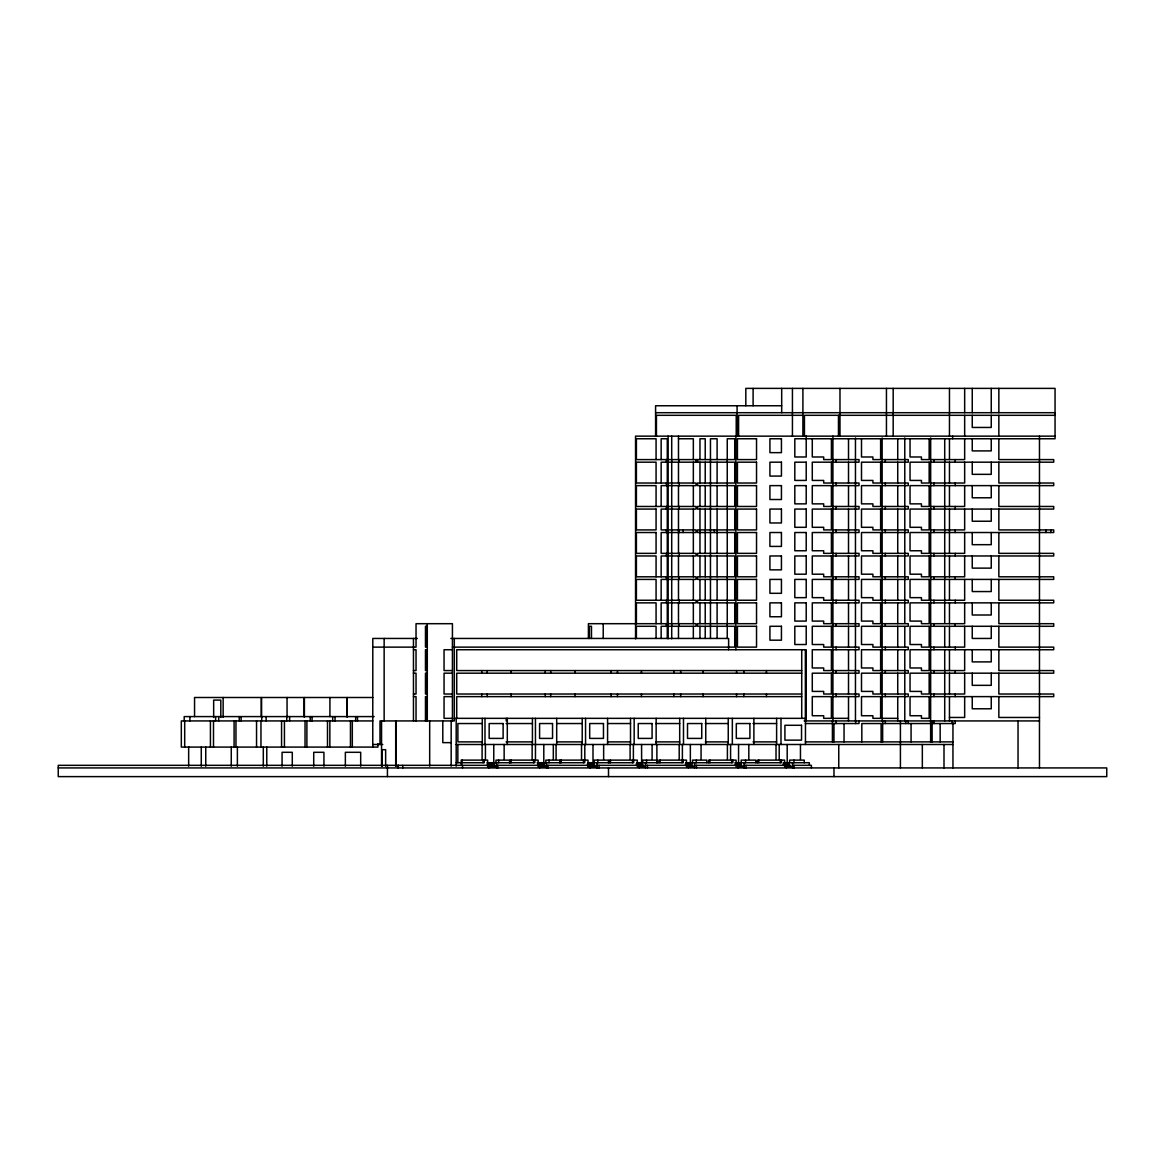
<?xml version="1.0" encoding="UTF-8"?>
<svg xmlns="http://www.w3.org/2000/svg" width="1165" height="1165" viewBox="0 0 1165 1165"><rect width="100%" height="100%" fill="white"/><g stroke="black" fill="none" stroke-linecap="round" stroke-linejoin="round"><path stroke-width="1.5" d="M781.686 405.755L655.589 405.755L655.589 436.147M655.589 412.701L1055.053 412.701M802.903 415.308L738.595 415.308L738.595 436.147M1055.053 415.308L804.433 415.308L804.433 436.147M1055.053 436.147L635.551 436.147L635.551 638.871M678.481 438.754L693.335 438.754L693.335 459.593M832.422 459.593L859.027 459.593L859.027 462.185L832.422 462.185M881.716 459.593L908.249 459.593L908.249 462.185L881.716 462.185M930.529 459.593L964.664 459.593L964.664 438.754M930.529 462.185L1053.713 462.185L1053.713 459.593L998.856 459.593L998.856 438.754M832.422 483.024L859.027 483.024L859.027 485.63L832.422 485.63M881.716 483.024L908.249 483.024L908.249 485.63L881.716 485.63M930.529 483.024L964.664 483.024L964.664 462.185M930.529 485.63L1053.713 485.63L1053.713 483.024L998.856 483.024L998.856 462.185M832.422 506.469L859.027 506.469L859.027 509.076L832.422 509.076M881.716 506.469L908.249 506.469L908.249 509.076L881.716 509.076M930.529 506.469L964.664 506.469L964.664 485.63M930.529 509.076L1053.713 509.076L1053.713 506.469L998.856 506.469L998.856 485.63M832.422 529.915L859.027 529.915L859.027 532.522L832.422 532.522M881.716 529.915L908.249 529.915L908.249 532.522L881.716 532.522M930.529 529.915L964.664 529.915L964.664 509.076M930.529 532.522L1053.713 532.522L1053.713 529.915L998.856 529.915L998.856 509.076M832.422 553.36L859.027 553.36L859.027 555.967L832.422 555.967M881.716 553.36L908.249 553.36L908.249 555.967L881.716 555.967M930.529 553.36L964.664 553.36L964.664 532.522M930.529 555.967L1053.713 555.967L1053.713 553.36L998.856 553.36L998.856 532.522M832.422 576.806L859.027 576.806L859.027 579.413L832.422 579.413M881.716 576.806L908.249 576.806L908.249 579.413L881.716 579.413M930.529 576.806L964.664 576.806L964.664 555.967M930.529 579.413L1053.713 579.413L1053.713 576.806L998.856 576.806L998.856 555.967M832.422 600.252L859.027 600.252L859.027 602.858L832.422 602.858M881.716 600.252L908.249 600.252L908.249 602.858L881.716 602.858M930.529 600.252L964.664 600.252L964.664 579.413M930.529 602.858L1053.713 602.858L1053.713 600.252L998.856 600.252L998.856 579.413M832.422 623.697L859.027 623.697L859.027 626.289L832.422 626.289M881.716 623.697L908.249 623.697L908.249 626.289L881.716 626.289M930.529 623.697L964.664 623.697L964.664 602.858M930.529 626.289L1053.713 626.289L1053.713 623.697L998.856 623.697L998.856 602.858M417.332 638.449L372.8 638.449L372.756 747.085M450.855 638.449L728.62 638.449L728.62 649.735M372.8 647.128L416.036 647.128L416.036 623.697L452.428 623.697L452.428 720.931M452.428 647.128L734.736 647.128L734.736 626.289L697.558 626.289L697.558 623.697L734.736 623.697L734.736 602.858L697.558 602.858L697.558 600.252L734.736 600.252L734.736 579.413L697.558 579.413L697.558 576.806L734.736 576.806L734.736 555.967L697.558 555.967L697.558 553.36L734.736 553.36L734.736 532.522L697.558 532.522L697.558 529.915L734.736 529.915L734.736 509.076L697.558 509.076L697.558 506.469L734.736 506.469L734.736 485.63L697.558 485.63L697.558 483.024L734.736 483.024L734.736 462.185L661.152 462.185L661.152 483.024M832.422 647.128L859.027 647.128L859.027 649.735L832.422 649.735M881.716 647.128L908.249 647.128L908.249 649.735L881.716 649.735M930.529 647.128L964.664 647.128L964.664 626.289M413.459 649.735L416.036 649.735L416.036 670.574L413.459 670.574M452.428 649.735L444.054 649.735L444.054 670.574L452.428 670.574M930.529 649.735L1053.713 649.735L1053.713 647.128L998.856 647.128L998.856 626.289M801.724 670.574L456.724 670.574L456.724 649.735L806.209 649.735L806.209 720.931M832.422 670.574L859.027 670.574L859.027 673.181L832.422 673.181M881.716 670.574L908.249 670.574L908.249 673.181L881.716 673.181M930.529 670.574L964.664 670.574L964.664 649.735M413.459 673.181L416.036 673.181L416.036 694.02L413.459 694.02M452.428 673.181L444.054 673.181L444.054 694.02L452.428 694.02M801.724 673.181L456.724 673.181L456.724 694.02L801.724 694.02M930.529 673.181L1053.713 673.181L1053.713 670.574L998.856 670.574L998.856 649.735M832.422 694.02L859.027 694.02L859.027 696.626L832.422 696.626M881.716 694.02L908.249 694.02L908.249 696.626L881.716 696.626M930.529 694.02L964.664 694.02L964.664 673.181M413.459 696.626L416.036 696.626L416.036 720.931M452.428 696.626L444.054 696.626L444.054 718.339L452.428 718.339M801.724 696.626L456.724 696.626L456.724 718.339M930.529 696.626L1053.713 696.626L1053.713 694.02L998.856 694.02L998.856 673.181M372.829 697.5L347.243 697.5L347.243 717.334M374.125 716.591L184.201 716.591L184.201 720.931M949.46 717.465L964.664 717.465L964.664 696.626M1039.471 717.465L998.856 717.465L998.856 696.626M454.306 718.339L805.466 718.339L805.466 744.493M832.422 718.339L848.513 718.339M881.716 718.339L897.734 718.339M372.829 720.931L181.318 720.931L181.318 747.085L377.941 747.085L377.941 743.605M804.156 720.931L804.913 720.931M1039.471 720.931L805.365 720.931L805.365 649.735M482.281 723.538L457.874 723.538L457.874 741.887L482.281 741.887M506.134 723.538L532.42 723.538M557.03 723.538L582.223 723.538M607.606 723.538L630.513 723.538M655.706 723.538L679.69 723.538M705.291 723.538L728.241 723.538M753.012 723.538L776.618 723.538M805.365 723.538L859.027 723.538L859.027 720.931M882.648 723.538L930.631 723.538M506.134 741.887L532.42 741.887M557.03 741.887L582.223 741.887M607.606 741.887L630.513 741.887M655.706 741.887L679.69 741.887M705.291 741.887L728.241 741.887M753.012 741.887L776.618 741.887M805.365 741.887L952.955 741.887M451.175 742.644L442.802 742.644L442.802 720.931M372.8 744.493L382.761 744.493M456.185 744.493L952.955 744.493M456.185 762.726L484.276 762.726L484.276 760.119M487.057 762.726L534.822 762.726L534.822 760.119M537.138 762.726L584.728 762.726L584.728 760.119M588.048 762.726L633.702 762.726L633.702 760.119M636.658 762.726L683.243 762.726L683.243 760.119M685.573 762.726L732.901 762.726L732.901 760.119M734.955 762.726L781.453 762.726L781.453 760.119M783.419 762.726L809.355 762.726L809.355 765.332M487.232 764.022L494.178 764.022L494.178 765.332M537.458 764.022L544.084 764.022L544.084 765.332M587.204 764.022L594.165 764.022L594.165 765.332M636.09 764.022L642.585 764.022L642.585 765.332M685.238 764.022L691.704 764.022L691.704 765.332M734.955 764.022L740.838 764.022L740.838 765.332M782.924 764.022L789.244 764.022L789.244 765.332M496.508 765.332L544.856 765.332L544.856 766.628M546.414 765.332L595.111 765.332L595.111 766.628M597.004 765.332L643.546 765.332L643.546 766.628M645.439 765.332L692.651 765.332L692.651 766.628M694.558 765.332L741.93 765.332L741.93 766.628M744.1 765.332L790.321 765.332L790.321 766.628M792.491 765.332L811.393 765.332L811.393 767.924M487.96 766.628L496.508 766.628M546.414 766.628L538.128 766.628L538.128 760.119L510.154 760.119L510.154 762.726M588.077 766.628L597.004 766.628M638.668 766.628L645.439 766.628M687.801 766.628L694.558 766.628M737.707 766.628L744.1 766.628M785.589 766.628L792.491 766.628M58.25 767.924L1106.75 767.924L1106.75 776.618L58.25 776.618L58.25 765.332L494.95 765.332L494.95 766.628M1050.859 529.915L1050.859 532.522M1045.952 529.915L1045.952 532.522M1039.471 436.147L1039.471 767.924M1018.035 720.931L1018.035 767.924M998.856 388.382L998.856 412.701M998.856 415.308L998.856 436.147M991.255 388.382L991.255 412.701M991.255 415.308L991.255 427.453L972.251 427.453L972.251 415.308M991.255 438.754L991.255 450.899L972.251 450.899L972.251 438.754M991.255 462.185L991.255 474.344L972.251 474.344L972.251 462.185M991.255 485.63L991.255 497.79L972.251 497.79L972.251 485.63M991.255 509.076L991.255 521.236L972.251 521.236L972.251 509.076M991.255 532.522L991.255 544.681L972.251 544.681L972.251 532.522M991.255 555.967L991.255 568.127L972.251 568.127L972.251 555.967M991.255 579.413L991.255 591.558L972.251 591.558L972.251 579.413M991.255 602.858L991.255 615.004L972.251 615.004L972.251 602.858M991.255 626.289L991.255 638.449L972.251 638.449L972.251 626.289M991.255 649.735L991.255 661.895L972.251 661.895L972.251 649.735M991.255 673.181L991.255 685.34L972.251 685.34L972.251 673.181M991.255 696.626L991.255 708.786L972.251 708.786L972.251 696.626M972.251 388.382L972.251 412.701M964.664 388.382L964.664 412.701M964.664 415.308L964.664 436.147M955.227 459.593L955.227 462.185M955.227 483.024L955.227 485.63M955.227 506.469L955.227 509.076M955.227 529.915L955.227 532.522M955.227 553.36L955.227 555.967M955.227 576.806L955.227 579.413M955.227 600.252L955.227 602.858M955.227 623.697L955.227 626.289M955.227 647.128L955.227 649.735M955.227 670.574L955.227 673.181M955.227 694.02L955.227 696.626M955.227 720.931L955.227 723.538L931.185 723.538L931.185 720.931M952.955 722.679L952.955 767.924M952.65 436.147L952.65 438.754M952.125 720.931L952.125 723.538M949.46 388.382L949.46 436.147M949.46 438.754L949.46 459.593M949.46 462.185L949.46 483.024M949.46 485.63L949.46 506.469M949.46 509.076L949.46 553.36M949.46 555.967L949.46 576.806M949.46 579.413L949.46 600.252M949.46 602.858L949.46 623.697M949.46 626.289L949.46 647.128M949.46 649.735L949.46 670.574M949.46 673.181L949.46 694.02M949.46 696.626L949.46 720.931M944.713 438.754L944.713 623.26M944.713 626.872L944.713 646.779M944.713 650.39L944.713 720.931M944 744.493L944 767.924M940.155 723.538L940.155 741.887M933.951 459.593L933.951 462.185M933.951 483.024L933.951 485.63M933.951 506.469L933.951 509.076M933.951 529.915L933.951 532.522M933.951 553.36L933.951 555.967M933.951 576.806L933.951 579.413M933.951 600.252L933.951 602.858M933.951 623.697L933.951 626.289M933.951 647.128L933.951 649.735M933.951 670.574L933.951 673.181M933.951 694.02L933.951 696.626M933.951 720.931L933.951 723.538M932.117 720.931L932.117 741.887M930.675 437.953L930.631 741.887M929.16 438.754L929.16 459.593L921.442 459.593L921.442 456.986L910.04 456.986L910.04 438.754M922.331 744.493L922.331 767.924M911.074 723.538L911.074 741.887M908.249 720.931L908.249 723.538M905.715 720.931L905.715 723.538M904.783 437.953L904.783 622.984M904.783 626.61L904.783 646.56M904.783 650.187L904.783 720.931M900.414 720.931L900.414 767.924M897.734 438.754L897.734 459.593M897.734 462.185L897.734 483.024M897.734 485.63L897.734 506.469M897.734 509.076L897.734 553.36M897.734 555.967L897.734 576.806M897.734 579.413L897.734 600.252M897.734 602.858L897.734 623.697M897.734 626.289L897.734 647.128M897.734 649.735L897.734 670.574M897.734 673.181L897.734 694.02M897.734 696.626L897.734 720.931M893.176 388.382L893.176 436.147M886.449 388.382L886.449 436.147M885.313 459.593L885.313 462.185M885.313 483.024L885.313 485.63M885.313 506.469L885.313 509.076M885.313 529.915L885.313 532.522M885.313 553.36L885.313 555.967M885.313 576.806L885.313 579.413M885.313 600.252L885.313 602.858M885.313 623.697L885.313 626.289M885.313 647.128L885.313 649.735M885.313 670.574L885.313 673.181M885.313 694.02L885.313 696.626M885.313 720.931L885.313 723.538M882.648 720.931L882.648 741.887M882.138 437.953L882.138 720.931M881.119 741.887L881.119 723.538L861.823 723.538L861.823 741.887M880.624 438.754L880.624 459.593L872.905 459.593L872.905 456.986L861.503 456.986L861.503 438.754M855.649 720.931L855.649 723.538M855.46 437.967L855.46 647.128M855.46 648.934L855.46 720.931M848.513 438.754L848.513 459.593M848.513 462.185L848.513 483.024M848.513 485.63L848.513 506.469M848.513 509.076L848.513 553.36M848.513 555.967L848.513 576.806M848.513 579.413L848.513 600.252M848.513 602.858L848.513 623.697M848.513 626.289L848.513 647.128M848.513 649.735L848.513 670.574M848.513 673.181L848.513 694.02M848.513 696.626L848.513 720.931M844.043 723.538L844.043 741.887M839.98 388.382L839.98 436.147M838.756 744.493L838.756 767.924M838.465 415.308L838.465 436.147M836.091 459.593L836.091 462.185M836.091 483.024L836.091 485.63M836.091 506.469L836.091 509.076M836.091 529.915L836.091 532.522M836.091 553.36L836.091 555.967M836.091 576.806L836.091 579.413M836.091 600.252L836.091 602.858M836.091 623.697L836.091 626.289M836.091 647.128L836.091 649.735M836.091 670.574L836.091 673.181M836.091 694.02L836.091 696.626M836.091 720.931L836.091 723.538M833.965 723.538L833.965 741.887M833.98 767.924L833.98 776.618M832.917 436.147L832.917 720.931M832.422 720.931L832.422 741.887M831.402 438.754L831.402 459.593L823.684 459.593L823.684 456.986L812.282 456.986L812.282 438.754M806.209 436.147L806.209 456.986L794.807 456.986L794.807 438.754L1055.053 438.754L1055.053 388.382L745.818 388.382L745.818 405.755M804.243 762.726L804.243 760.119L789.622 760.119L789.622 762.726M802.903 388.382L802.903 436.147M801.724 649.735L801.724 718.339M800.457 744.493L800.457 759.405M794.079 765.332L794.079 767.924M793.991 760.119L793.991 762.726M792.433 388.382L792.433 436.147M792.491 762.726L792.491 767.924M788.152 762.726L788.152 764.022M787.19 744.493L787.19 762.726M786.258 765.332L786.258 767.924M784.613 766.628L784.613 760.119L757.381 760.119L757.381 762.726M781.686 388.382L781.686 412.701M780.987 718.339L780.987 744.493M780.244 760.119L780.244 762.726M779.21 744.493L779.21 759.405M776.618 718.339L776.618 744.493M776.021 744.493L776.021 759.405M766.439 670.574L766.439 673.181M766.439 694.02L766.439 696.626M758.764 760.119L758.764 762.726M755.837 762.726L755.837 760.119L741.217 760.119L741.217 762.726M753.886 718.339L753.886 744.493M753.1 388.382L753.1 405.755M748.818 744.493L748.818 759.405M746.022 765.332L746.022 767.924M745.585 760.119L745.585 762.726M744.1 762.726L744.1 767.924M743.853 670.574L743.853 673.181M743.853 694.02L743.853 696.626M739.76 762.726L739.76 764.022M738.566 744.493L738.566 762.726M738.086 765.332L738.086 767.924M737.081 405.755L737.081 436.147M736.571 670.574L736.571 673.181M736.571 694.02L736.571 696.626M736.222 436.147L736.222 415.308L656.434 415.308L656.434 436.147M736.105 766.628L736.105 760.119L708.655 760.119L708.655 762.726M735.901 436.147L735.901 649.735M732.334 718.339L732.334 744.493M731.693 760.119L731.693 762.726M730.586 744.493L730.586 759.405M728.241 718.339L728.241 744.493M727.397 744.493L727.397 759.405M727.251 638.449L727.251 438.754L734.736 438.754L734.736 459.593L636.396 459.593L636.396 438.754L656.07 438.754L656.07 459.593M717.101 459.593L717.101 438.754L710.461 438.754L710.461 638.449M717.101 462.185L717.101 483.024M717.101 485.63L717.101 506.469M717.101 509.076L717.101 553.36M717.101 555.967L717.101 576.806M717.101 579.413L717.101 600.252M717.101 602.858L717.101 623.697M717.101 626.289L717.101 638.449M714.363 529.915L714.363 532.522M709.951 760.119L709.951 762.726M706.835 762.726L706.835 760.119L692.549 760.119L692.549 762.726M705.757 718.339L705.757 744.493M705.218 459.593L705.218 438.754L699.961 438.754L699.961 459.593M705.218 462.185L705.218 483.024M705.218 485.63L705.218 506.469M705.218 509.076L705.218 553.36M705.218 555.967L705.218 576.806M705.218 579.413L705.218 600.252M705.218 602.858L705.218 623.697M705.218 626.289L705.218 638.449M703.121 670.574L703.121 673.181M703.121 694.02L703.121 696.626M701.068 744.493L701.068 759.405M699.961 462.185L699.961 483.024M699.961 485.63L699.961 506.469M699.961 509.076L699.961 553.36M699.961 555.967L699.961 576.806M699.961 579.413L699.961 600.252M699.961 602.858L699.961 623.697M699.961 626.289L699.961 638.449M697.558 459.593L697.558 462.185M696.291 760.119L696.291 762.726M696.466 765.332L696.466 767.924M696.058 459.593L696.058 462.185M694.558 762.726L694.558 767.924M693.335 462.185L693.335 483.024M693.335 485.63L693.335 506.469M693.335 509.076L693.335 553.36M693.335 555.967L693.335 576.806M693.335 579.413L693.335 600.252M693.335 602.858L693.335 623.697M693.335 626.289L693.335 638.449M690.743 762.726L690.743 764.022M690.35 744.493L690.35 762.726M688.413 765.332L688.413 767.924M686.476 766.628L686.476 760.119L658.88 760.119L658.88 762.726M683.491 718.339L683.491 744.493M683.185 529.915L683.185 532.522M682.384 744.493L682.384 759.405M682.02 760.119L682.02 762.726M680.68 670.574L680.68 673.181M680.68 694.02L680.68 696.626M679.69 718.339L679.69 744.493M679.253 459.593L679.253 462.185M679.253 483.024L679.253 485.63M679.253 506.469L679.253 509.076M679.253 529.915L679.253 532.522M679.253 553.36L679.253 555.967M679.253 576.806L679.253 579.413M679.253 600.252L679.253 602.858M679.253 623.697L679.253 626.289M679.195 744.493L679.195 759.405M678.481 436.147L678.481 459.593M678.481 462.185L678.481 483.024M678.481 485.63L678.481 506.469M678.481 509.076L678.481 553.36M678.481 555.967L678.481 576.806M678.481 579.413L678.481 600.252M678.481 602.858L678.481 623.697M678.481 626.289L678.481 638.449M673.851 670.574L673.851 673.181M673.851 694.02L673.851 696.626M671.71 436.147L671.71 638.799M668.128 436.147L668.128 638.799M667.283 459.593L667.283 438.754L661.152 438.754L661.152 459.593M667.283 462.185L667.283 483.024M667.283 485.63L667.283 506.469M667.283 509.076L667.283 529.915M667.283 532.522L667.283 553.36M667.283 555.967L667.283 576.806M667.283 579.413L667.283 600.252M667.283 602.858L667.283 623.697M667.283 626.289L667.283 638.449M666.38 459.593L666.38 462.185M666.38 483.024L666.38 485.63M666.38 506.469L666.38 509.076M666.38 529.915L666.38 532.522M666.38 553.36L666.38 555.967M666.38 576.806L666.38 579.413M666.38 600.252L666.38 602.858M666.38 623.697L666.38 626.289M661.152 506.469L661.152 485.63L696.058 485.63L696.058 483.024L636.396 483.024L636.396 462.185L656.07 462.185L656.07 483.024M661.152 576.806L661.152 555.967L696.058 555.967L696.058 553.36L661.152 553.36L661.152 532.522L696.058 532.522L696.058 529.915L661.152 529.915L661.152 509.076L696.058 509.076L696.058 506.469L636.396 506.469L636.396 485.63L656.07 485.63L656.07 506.469M661.152 600.252L661.152 579.413L696.058 579.413L696.058 576.806L636.396 576.806L636.396 555.967L656.07 555.967L656.07 576.806M661.152 623.697L661.152 602.858L696.058 602.858L696.058 600.252L636.396 600.252L636.396 579.413L656.07 579.413L656.07 600.252M661.152 638.449L661.152 626.289L696.058 626.289L696.058 623.697L588.412 623.697L588.412 638.449M660.118 760.119L660.118 762.726M657.089 762.726L657.089 760.119L642.774 760.119L642.774 762.726M656.885 744.493L656.885 762.726M656.07 623.697L656.07 602.858L636.396 602.858L636.396 623.697M656.07 638.449L656.07 626.289L636.396 626.289L636.396 638.449M656.143 718.339L656.143 744.493M652.094 744.493L652.094 759.405M647.463 765.332L647.463 767.924M646.575 760.119L646.575 762.726M645.439 762.726L645.439 767.924M641.638 764.022L641.58 744.493M641.449 670.574L641.449 673.181M641.449 694.02L641.449 696.626M639.352 765.332L639.352 767.924M637.313 766.628L637.313 760.119L609.251 760.119L609.251 762.726M634.168 718.339L634.168 744.493M633.381 744.493L633.381 759.405M632.493 760.119L632.493 762.726M630.513 718.339L630.513 744.493M630.105 744.493L630.105 759.405M617.465 670.574L617.465 673.181M617.465 694.02L617.465 696.626M611.115 670.574L611.115 673.181M611.115 694.02L611.115 696.626M610.416 760.119L610.416 762.726M608.407 762.726L608.407 760.119L594.194 760.119L594.194 762.726M608.509 767.924L608.509 776.618M607.577 718.339L607.577 744.493M603.645 744.493L603.645 759.405M603.222 623.697L603.222 638.449M599.043 765.332L599.043 767.924M597.82 760.119L597.82 762.726M597.004 762.726L597.004 767.924M593.203 762.726L593.203 764.022M593 744.493L593 762.726M591.471 638.449L591.471 626.289L589.432 626.289L589.432 638.449M590.029 765.332L590.029 767.924M588.005 766.628L588.005 760.119L560.147 760.119L560.147 762.726M585.558 718.339L585.558 744.493M584.801 744.493L584.801 759.405M583.505 760.119L583.505 762.726M582.223 718.339L582.223 744.493M581.524 744.493L581.524 759.405M574.986 670.574L574.986 673.181M574.986 694.02L574.986 696.626M561.239 760.119L561.239 762.726M559.783 762.726L559.783 760.119L545.846 760.119L545.846 762.726M556.695 718.339L556.695 744.493M556.084 744.493L556.084 759.405M553.317 744.493L553.317 759.405M550.681 670.574L550.681 673.181M550.681 694.02L550.681 696.626M549.035 760.119L549.035 762.726M548.016 765.332L548.016 767.924M546.414 762.726L546.414 767.924M545.249 670.574L545.249 673.181M545.249 694.02L545.249 696.626M543.793 744.493L543.793 762.726M543.298 762.726L543.298 764.022M539.715 765.332L539.715 767.924M535.449 718.339L535.463 759.405M533.599 760.119L533.599 762.726M532.42 718.339L532.42 744.493M532.143 744.493L532.143 759.405M511.1 670.574L511.1 673.181M511.1 694.02L511.1 696.626M511.144 760.119L511.144 762.726M509.586 762.726L509.586 760.119L495.984 760.119L495.984 762.726M507.299 718.339L507.299 744.493M506.222 718.339L506.222 720.931M504.139 744.493L504.139 759.405M498.678 760.119L498.678 762.726M497.848 765.332L497.848 767.924M496.508 762.726L496.508 767.924M493.756 744.493L493.756 762.726M493.392 762.726L493.392 764.022M488.936 765.332L488.936 767.924M487.625 766.628L487.625 760.119L461.209 760.119L461.209 762.726M487.218 670.574L487.218 673.181M487.218 694.02L487.218 696.626M485.426 744.493L485.426 759.405M484.99 718.339L484.99 744.493M483.067 760.119L483.067 762.726M482.281 718.339L482.281 744.493M482.106 744.493L482.106 759.405M481.728 670.574L481.728 673.181M481.728 694.02L481.728 696.626M462.549 765.332L462.549 767.924M462.126 760.119L462.126 762.726M461.413 762.726L461.413 765.332M457.845 744.493L457.845 762.726M456.199 718.339L456.185 766.133M454.306 638.449L454.306 720.931L379.994 720.931L379.994 744.493M451.175 720.931L451.175 766.119M429.681 720.931L429.681 766.119M427.293 623.697L427.293 720.931M426.841 720.931L426.841 696.626L425.473 696.626L425.473 720.931M413.459 638.449L413.459 720.931M402.784 765.332L402.784 767.924M398.299 765.332L398.299 767.924M398.081 765.332L398.081 767.924M396.158 720.931L396.158 766.119M395.707 720.931L395.707 766.119M387.435 765.332L387.435 776.618M385.644 766.279L385.644 749.692L382.237 749.692L382.237 766.279M384.144 638.449L384.144 720.931M381.552 720.931L381.552 766.133M360.684 766.191L360.684 752.299L345.364 752.299L345.364 766.191M357.495 716.591L357.495 720.931M355.645 716.591L355.645 720.931M352.311 720.931L352.311 747.085M350.461 720.931L350.461 747.085M346.981 716.591L346.981 697.5L304.4 697.5L304.4 717.334M335.039 716.591L335.039 720.931M332.68 716.591L332.68 720.931M329.913 697.5L329.913 716.591M329.855 720.931L329.855 747.085M327.496 720.931L327.496 747.085M323.928 766.191L323.928 752.299L313.72 752.299L313.72 766.191M312.074 716.591L312.074 720.931M310.225 716.591L310.225 720.931M306.89 720.931L306.89 747.085M305.041 720.931L305.041 747.085M304.138 716.591L304.138 697.5L261.543 697.5L261.543 717.334M292.284 766.191L292.284 752.299L282.076 752.299L282.076 766.191M289.619 716.591L289.619 720.931M287.056 697.5L287.056 716.591M286.75 716.591L286.75 720.931M284.435 720.931L284.435 747.085M281.566 720.931L281.566 747.085M266.77 747.085L266.77 766.191M266.144 716.591L266.144 720.931M263.305 747.085L263.305 766.191M261.732 716.591L261.732 720.931M261.295 716.591L261.295 697.5L194.555 697.5L194.555 716.591M260.96 720.931L260.96 747.085M256.548 720.931L256.548 747.085M241.14 716.591L241.14 720.931M239.276 716.591L239.276 720.931M237.383 747.085L237.383 766.191M235.956 720.931L235.956 747.085M234.092 720.931L234.092 747.085M231.267 747.085L231.267 766.191M223.141 697.5L223.141 717.334M220.811 717.465L220.811 700.092L213.661 700.092L213.661 717.465M218.685 716.591L218.685 720.931M215.612 716.591L215.612 720.931M213.501 720.931L213.501 747.085M210.428 720.931L210.428 747.085M205.754 747.085L205.754 766.191M201.268 747.085L201.268 766.191M189.88 716.591L189.88 720.931M188.657 746.678L188.657 766.162M184.696 720.931L184.696 747.085M756.536 438.754L737.43 438.754L737.43 459.593L756.536 459.593L756.536 438.754M781.438 438.754L769.919 438.754L769.919 452.646L781.438 452.646L781.438 438.754M756.536 462.185L737.43 462.185L737.43 483.024L756.536 483.024L756.536 462.185M781.438 462.185L769.919 462.185L769.919 476.077L781.438 476.077L781.438 462.185M806.209 462.185L794.807 462.185L794.807 480.431L806.209 480.431L806.209 462.185M831.402 462.185L812.282 462.185L812.282 480.431L823.684 480.431L823.684 483.024L831.402 483.024L831.402 462.185M880.624 462.185L861.503 462.185L861.503 480.431L872.905 480.431L872.905 483.024L880.624 483.024L880.624 462.185M929.16 462.185L910.04 462.185L910.04 480.431L921.442 480.431L921.442 483.024L929.16 483.024L929.16 462.185M756.536 485.63L737.43 485.63L737.43 506.469L756.536 506.469L756.536 485.63M781.438 485.63L769.919 485.63L769.919 499.523L781.438 499.523L781.438 485.63M806.209 485.63L794.807 485.63L794.807 503.863L806.209 503.863L806.209 485.63M831.402 485.63L812.282 485.63L812.282 503.863L823.684 503.863L823.684 506.469L831.402 506.469L831.402 485.63M880.624 485.63L861.503 485.63L861.503 503.863L872.905 503.863L872.905 506.469L880.624 506.469L880.624 485.63M929.16 485.63L910.04 485.63L910.04 503.863L921.442 503.863L921.442 506.469L929.16 506.469L929.16 485.63M656.07 509.076L636.396 509.076L636.396 529.915L656.07 529.915L656.07 509.076M756.536 509.076L737.43 509.076L737.43 529.915L756.536 529.915L756.536 509.076M781.438 509.076L769.919 509.076L769.919 522.969L781.438 522.969L781.438 509.076M806.209 509.076L794.807 509.076L794.807 527.308L806.209 527.308L806.209 509.076M831.402 509.076L812.282 509.076L812.282 527.308L823.684 527.308L823.684 529.915L831.402 529.915L831.402 509.076M880.624 509.076L861.503 509.076L861.503 527.308L872.905 527.308L872.905 529.915L880.624 529.915L880.624 509.076M929.16 509.076L910.04 509.076L910.04 527.308L921.442 527.308L921.442 529.915L929.16 529.915L929.16 509.076M656.07 532.522L636.396 532.522L636.396 553.36L656.07 553.36L656.07 532.522M756.536 532.522L737.43 532.522L737.43 553.36L756.536 553.36L756.536 532.522M781.438 532.522L769.919 532.522L769.919 546.414L781.438 546.414L781.438 532.522M806.209 532.522L794.807 532.522L794.807 550.754L806.209 550.754L806.209 532.522M831.402 532.522L812.282 532.522L812.282 550.754L823.684 550.754L823.684 553.36L831.402 553.36L831.402 532.522M880.624 532.522L861.503 532.522L861.503 550.754L872.905 550.754L872.905 553.36L880.624 553.36L880.624 532.522M929.16 532.522L910.04 532.522L910.04 550.754L921.442 550.754L921.442 553.36L929.16 553.36L929.16 532.522M756.536 555.967L737.43 555.967L737.43 576.806L756.536 576.806L756.536 555.967M781.438 555.967L769.919 555.967L769.919 569.86L781.438 569.86L781.438 555.967M806.209 555.967L794.807 555.967L794.807 574.199L806.209 574.199L806.209 555.967M831.402 555.967L812.282 555.967L812.282 574.199L823.684 574.199L823.684 576.806L831.402 576.806L831.402 555.967M880.624 555.967L861.503 555.967L861.503 574.199L872.905 574.199L872.905 576.806L880.624 576.806L880.624 555.967M929.16 555.967L910.04 555.967L910.04 574.199L921.442 574.199L921.442 576.806L929.16 576.806L929.16 555.967M756.536 579.413L737.43 579.413L737.43 600.252L756.536 600.252L756.536 579.413M781.438 579.413L769.919 579.413L769.919 593.305L781.438 593.305L781.438 579.413M806.209 579.413L794.807 579.413L794.807 597.645L806.209 597.645L806.209 579.413M831.402 579.413L812.282 579.413L812.282 597.645L823.684 597.645L823.684 600.252L831.402 600.252L831.402 579.413M880.624 579.413L861.503 579.413L861.503 597.645L872.905 597.645L872.905 600.252L880.624 600.252L880.624 579.413M929.16 579.413L910.04 579.413L910.04 597.645L921.442 597.645L921.442 600.252L929.16 600.252L929.16 579.413M756.536 602.858L737.43 602.858L737.43 623.697L756.536 623.697L756.536 602.858M781.438 602.858L769.919 602.858L769.919 616.751L781.438 616.751L781.438 602.858M806.209 602.858L794.807 602.858L794.807 621.091L806.209 621.091L806.209 602.858M831.402 602.858L812.282 602.858L812.282 621.091L823.684 621.091L823.684 623.697L831.402 623.697L831.402 602.858M880.624 602.858L861.503 602.858L861.503 621.091L872.905 621.091L872.905 623.697L880.624 623.697L880.624 602.858M929.16 602.858L910.04 602.858L910.04 621.091L921.442 621.091L921.442 623.697L929.16 623.697L929.16 602.858M426.841 626.289L425.473 626.289L425.473 647.128L426.841 647.128L426.841 626.289M756.536 626.289L737.43 626.289L737.43 647.128L756.536 647.128L756.536 626.289M781.438 626.289L769.919 626.289L769.919 640.182L781.438 640.182L781.438 626.289M806.209 626.289L794.807 626.289L794.807 644.522L806.209 644.522L806.209 626.289M831.402 626.289L812.282 626.289L812.282 644.522L823.684 644.522L823.684 647.128L831.402 647.128L831.402 626.289M880.624 626.289L861.503 626.289L861.503 644.522L872.905 644.522L872.905 647.128L880.624 647.128L880.624 626.289M929.16 626.289L910.04 626.289L910.04 644.522L921.442 644.522L921.442 647.128L929.16 647.128L929.16 626.289M426.841 649.735L425.473 649.735L425.473 670.574L426.841 670.574L426.841 649.735M831.402 649.735L812.282 649.735L812.282 667.967L823.684 667.967L823.684 670.574L831.402 670.574L831.402 649.735M880.624 649.735L861.503 649.735L861.503 667.967L872.905 667.967L872.905 670.574L880.624 670.574L880.624 649.735M929.16 649.735L910.04 649.735L910.04 667.967L921.442 667.967L921.442 670.574L929.16 670.574L929.16 649.735M426.841 673.181L425.473 673.181L425.473 694.02L426.841 694.02L426.841 673.181M831.402 673.181L812.282 673.181L812.282 691.413L823.684 691.413L823.684 694.02L831.402 694.02L831.402 673.181M880.624 673.181L861.503 673.181L861.503 691.413L872.905 691.413L872.905 694.02L880.624 694.02L880.624 673.181M929.16 673.181L910.04 673.181L910.04 691.413L921.442 691.413L921.442 694.02L929.16 694.02L929.16 673.181M831.402 696.626L812.282 696.626L812.282 715.732L823.684 715.732L823.684 718.339L831.402 718.339L831.402 696.626M880.624 696.626L861.503 696.626L861.503 715.732L872.905 715.732L872.905 718.339L880.624 718.339L880.624 696.626M929.16 696.626L910.04 696.626L910.04 715.732L921.442 715.732L921.442 718.339L929.16 718.339L929.16 696.626M503.12 723.538L489.169 723.538L489.169 738.406L503.12 738.406L503.12 723.538M552.545 723.538L539.584 723.538L539.584 738.406L552.545 738.406L552.545 723.538M603.47 723.538L589.679 723.538L589.679 738.406L603.47 738.406L603.47 723.538M652.08 723.538L638.231 723.538L638.231 738.406L652.08 738.406L652.08 723.538M701.738 723.538L687.51 723.538L687.51 738.406L701.738 738.406L701.738 723.538M749.896 723.538L736.309 723.538L736.309 738.406L749.896 738.406L749.896 723.538M801.535 725.285L784.919 725.285L784.919 740.139L801.535 740.139L801.535 725.285"/></g></svg>
